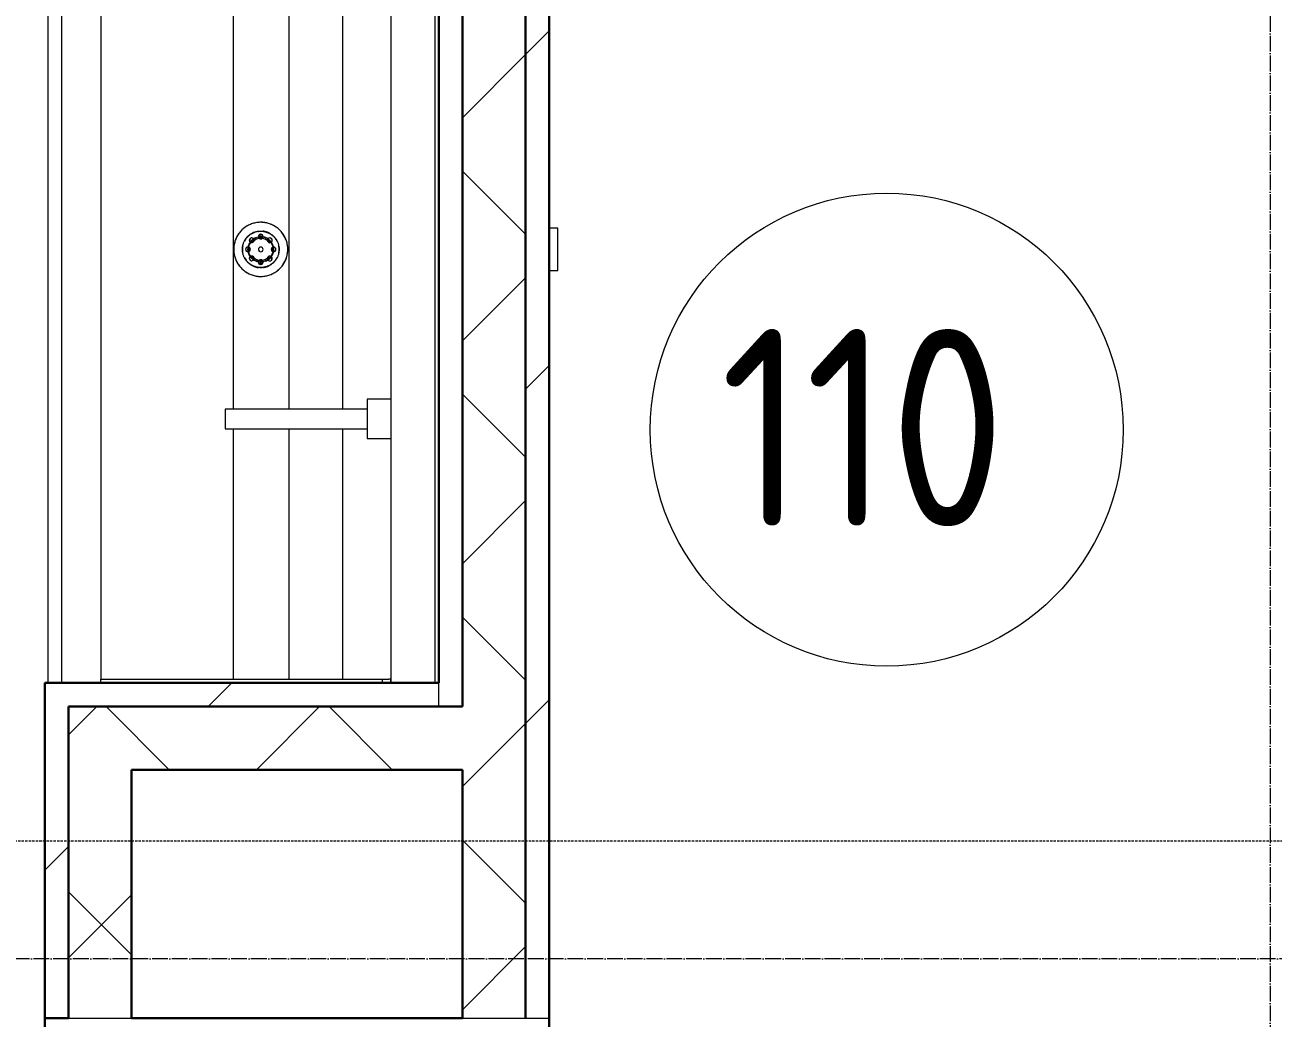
# Model space of a CAD drawing. Header units: millimetres. Extents: x -215207 to 92095, y -30385 to 123050.
# Drawn here: x -191515 to -189931, y -7034 to -5774 of the extents above; entities that cross this region are included whole.
import ezdxf

# ---------------------------------------------------------------- set-up
doc = ezdxf.new("R2010")
doc.units = ezdxf.units.MM
doc.linetypes.add('ADSK_Линия сетки', pattern=[25, 20, -2.5, 0, -2.5])
doc.linetypes.add('ADSK_Сверху', pattern=[4.5, 3, -1.5])
for name, color, linetype, lineweight in [('Линии', 7, 'Continuous', 9), ('Марки помещений', 7, 'Continuous', 20), ('Оси', 7, 'Continuous', 9), ('Сантехника', 7, 'Continuous', 20), ('Стены наружные', 7, 'Continuous', 20), ('Стены штриховка', 7, 'Continuous', 9)]:
    doc.layers.add(name, color=color, linetype=linetype, lineweight=lineweight)
doc.styles.add('GOST Common_3', font='GOST_Common.ttf', dxfattribs={"width": 0.9, "height": 2.5})

# ---------------------------------------------------------------- blocks, each defined once
blk = doc.blocks.new('1 этаж 21082025')
at = {"layer": 'Линии', "linetype": 'ADSK_Сверху'}
blk.add_line((-625, -38250), (10205, -38250), dxfattribs=at)
at = {"layer": 'Марки помещений'}
blk.add_circle((9513.3, -37728.7), 300, dxfattribs=at)
at = {"layer": 'Оси', "linetype": 'ADSK_Линия сетки'}
for p, q in [((10000, -29900), (10000, -60626.1)), ((62867.3, -38400), (-14072.3, -38400))]:
    blk.add_line(p, q, dxfattribs=at)
at = {"layer": 'Сантехника'}
for p, q in [((8449, -36280), (8449, -38050)), ((8466, -36280), (8466, -38050)), ((8940, -36280), (8940, -38050)), ((8516, -36285), (8516, -38045)), ((8884, -36285), (8884, -38045)), ((8683.9, -37177.5), (8683.9, -37702.5)), ((8754.6, -37177.5), (8754.6, -37702.5)), ((8822.6, -37177.4), (8822.6, -37702.6)), ((8702.3, -37470.1), (8701.1, -37470.7)), ((8703.5, -37469.4), (8702.3, -37470.1)), ((8704.7, -37468.8), (8703.5, -37469.4)), ((8706, -37468.3), (8704.7, -37468.8)), ((8707.3, -37467.8), (8706, -37468.3)), ((8708.6, -37467.3), (8707.3, -37467.8)), ((8709.9, -37466.9), (8708.6, -37467.3)), ((8711.2, -37466.6), (8709.9, -37466.9)), ((8712.5, -37466.3), (8711.2, -37466.6)), ((8713.9, -37466.1), (8712.5, -37466.3)), ((8715.3, -37465.9), (8713.9, -37466.1)), ((8716.6, -37465.8), (8715.3, -37465.9)), ((8718, -37465.7), (8716.6, -37465.8)), ((8719.4, -37465.7), (8718, -37465.7)), ((8720.7, -37465.7), (8719.4, -37465.7)), ((8722.1, -37465.8), (8720.7, -37465.7)), ((8723.5, -37466), (8722.1, -37465.8)), ((8724.8, -37466.2), (8723.5, -37466)), ((8726.2, -37466.5), (8724.8, -37466.2)), ((8727.5, -37466.8), (8726.2, -37466.5)), ((8728.8, -37467.1), (8727.5, -37466.8)), ((8730.1, -37467.6), (8728.8, -37467.1)), ((8731.4, -37468), (8730.1, -37467.6)), ((8732.7, -37468.6), (8731.4, -37468)), ((8733.9, -37469.1), (8732.7, -37468.6)), ((8735.2, -37469.7), (8733.9, -37469.1)), ((8736.4, -37470.4), (8735.2, -37469.7)), ((8737.5, -37471.1), (8736.4, -37470.4)), ((8687.7, -37486), (8687.2, -37487.2)), ((8688.3, -37484.7), (8687.7, -37486)), ((8688.9, -37483.5), (8688.3, -37484.7)), ((8689.6, -37482.3), (8688.9, -37483.5)), ((8690.3, -37481.2), (8689.6, -37482.3)), ((8691.1, -37480), (8690.3, -37481.2)), ((8691.9, -37478.9), (8691.1, -37480)), ((8692.8, -37477.9), (8691.9, -37478.9)), ((8693.7, -37476.8), (8692.8, -37477.9)), ((8694.7, -37475.8), (8693.7, -37476.8)), ((8695.6, -37474.9), (8694.7, -37475.8)), ((8696.7, -37474), (8695.6, -37474.9)), ((8697.7, -37473.1), (8696.7, -37474)), ((8698.8, -37472.3), (8697.7, -37473.1)), ((8699.9, -37471.5), (8698.8, -37472.3)), ((8700.1, -37486.4), (8699.5, -37487.2)), ((8699.8, -37486.8), (8700.3, -37486.1)), ((8701.1, -37470.7), (8699.9, -37471.5)), ((8700, -37487), (8700.5, -37486.2)), ((8700.6, -37485.7), (8700.1, -37486.4)), ((8700.3, -37486.1), (8700.9, -37485.3)), ((8700.5, -37486.2), (8701.1, -37485.5)), ((8701.2, -37485), (8700.6, -37485.7)), ((8700.9, -37485.3), (8701.5, -37484.6)), ((8701.1, -37485.5), (8701.7, -37484.8)), ((8701.8, -37484.3), (8701.2, -37485)), ((8701.5, -37484.6), (8702.1, -37483.9)), ((8701.7, -37484.8), (8702.3, -37484.1)), ((8702.5, -37483.6), (8701.8, -37484.3)), ((8702.1, -37483.9), (8702.8, -37483.3)), ((8702.3, -37484.1), (8702.9, -37483.5)), ((8702.8, -37483.3), (8703.4, -37482.6)), ((8702.9, -37483.5), (8703.6, -37482.8)), ((8703.4, -37482.6), (8704.2, -37482)), ((8703.6, -37482.8), (8704.3, -37482.2)), ((8704.2, -37482), (8704.9, -37481.5)), ((8704.3, -37482.2), (8705, -37481.7)), ((8704.9, -37481.5), (8705.6, -37480.9)), ((8705.6, -37480.9), (8706.4, -37480.4)), ((8705.8, -37481.1), (8706.6, -37480.6)), ((8706.4, -37480.4), (8707.2, -37479.9)), ((8706.6, -37480.6), (8707.3, -37480.1)), ((8707.2, -37479.9), (8708, -37479.5)), ((8707.3, -37480.1), (8708.1, -37479.7)), ((8708, -37479.5), (8708.8, -37479)), ((8708.1, -37479.7), (8709, -37479.3)), ((8709.3, -37478.8), (8708.5, -37479.2)), ((8708.8, -37479), (8709.7, -37478.6)), ((8709, -37479.3), (8709.8, -37478.9)), ((8710.2, -37478.4), (8709.3, -37478.8)), ((8709.7, -37478.6), (8710.6, -37478.3)), ((8709.7, -37486.7), (8710.2, -37486.4)), ((8709.8, -37478.9), (8710.7, -37478.5)), ((8711, -37478.1), (8710.2, -37478.4)), ((8710.6, -37478.3), (8711.4, -37478)), ((8710.7, -37478.5), (8711.5, -37478.2)), ((8711.4, -37478), (8712.3, -37477.7)), ((8712.3, -37477.7), (8713.2, -37477.4)), ((8713.2, -37477.4), (8714.1, -37477.2)), ((8714.1, -37477.2), (8715, -37477)), ((8715, -37477), (8716, -37476.9)), ((8715.1, -37477.3), (8716, -37477.2)), ((8715.6, -37484.2), (8716.2, -37484)), ((8716, -37476.9), (8716.9, -37476.8)), ((8716, -37477.2), (8716.9, -37477.1)), ((8716.2, -37484), (8716.9, -37483.9)), ((8716.9, -37476.8), (8717.8, -37476.7)), ((8716.9, -37477.1), (8717.8, -37477)), ((8716.9, -37483.9), (8717.5, -37483.9)), ((8717.5, -37483.9), (8718.2, -37483.8)), ((8717.8, -37476.7), (8718.7, -37476.7)), ((8717.8, -37477), (8718.8, -37477)), ((8718.2, -37483.8), (8718.8, -37483.8)), ((8718.7, -37476.7), (8719.7, -37476.7)), ((8718.8, -37477), (8719.7, -37477)), ((8718.8, -37483.8), (8719.5, -37483.8)), ((8719.5, -37483.8), (8720.1, -37483.8)), ((8719.7, -37476.7), (8720.6, -37476.8)), ((8719.7, -37477), (8720.6, -37477)), ((8720.1, -37483.8), (8720.8, -37483.9)), ((8720.6, -37476.8), (8721.5, -37476.8)), ((8720.6, -37477), (8721.5, -37477.1)), ((8720.8, -37483.9), (8721.4, -37484)), ((8721.4, -37484), (8722, -37484.1)), ((8721.5, -37476.8), (8722.5, -37477)), ((8721.5, -37477.1), (8722.4, -37477.2)), ((8723, -37477), (8722, -37476.9)), ((8722.4, -37477.2), (8723.3, -37477.4)), ((8722.5, -37477), (8723.4, -37477.1)), ((8723.9, -37477.2), (8723, -37477)), ((8723.3, -37477.4), (8724.2, -37477.6)), ((8723.4, -37477.1), (8724.3, -37477.3)), ((8724.8, -37477.4), (8723.9, -37477.2)), ((8724.2, -37477.6), (8725.1, -37477.8)), ((8724.3, -37477.3), (8725.2, -37477.5)), ((8725.7, -37477.7), (8724.8, -37477.4)), ((8725.1, -37477.8), (8726, -37478.1)), ((8725.2, -37477.5), (8726.1, -37477.8)), ((8726.6, -37478), (8725.7, -37477.7)), ((8726, -37478.1), (8726.9, -37478.4)), ((8726.1, -37477.8), (8727, -37478.1)), ((8727.4, -37478.3), (8726.6, -37478)), ((8726.9, -37478.4), (8727.7, -37478.7)), ((8727, -37478.1), (8727.8, -37478.4)), ((8728.3, -37478.6), (8727.4, -37478.3)), ((8727.7, -37478.7), (8728.6, -37479.1)), ((8727.8, -37478.4), (8728.7, -37478.8)), ((8729.2, -37479), (8728.3, -37478.6)), ((8728.6, -37479.1), (8729.4, -37479.5)), ((8728.7, -37478.8), (8729.5, -37479.2)), ((8729.8, -37479.4), (8729.2, -37479)), ((8729.4, -37479.5), (8730.2, -37479.9)), ((8729.5, -37479.2), (8730.4, -37479.7)), ((8730.2, -37479.9), (8731, -37480.3)), ((8730.4, -37479.7), (8731.2, -37480.1)), ((8731, -37480.3), (8731.8, -37480.8)), ((8731.2, -37480.1), (8731.9, -37480.6)), ((8731.8, -37480.8), (8732.6, -37481.4)), ((8731.9, -37480.6), (8732.7, -37481.2)), ((8732.6, -37481.4), (8733.3, -37481.9)), ((8732.7, -37481.2), (8733.5, -37481.7)), ((8733.3, -37481.9), (8734, -37482.5)), ((8733.5, -37481.7), (8734.2, -37482.3)), ((8734, -37482.5), (8734.7, -37483.1)), ((8734.2, -37482.3), (8734.9, -37482.9)), ((8734.7, -37483.1), (8735.4, -37483.8)), ((8734.9, -37482.9), (8735.5, -37483.6)), ((8735.9, -37483.9), (8735.2, -37483.3)), ((8735.4, -37483.8), (8736, -37484.4)), ((8735.5, -37483.6), (8736.2, -37484.3)), ((8736.5, -37484.6), (8735.9, -37483.9)), ((8736, -37484.4), (8736.6, -37485.1)), ((8736.2, -37484.3), (8736.8, -37485)), ((8737.1, -37485.3), (8736.5, -37484.6)), ((8736.6, -37485.1), (8737.2, -37485.8)), ((8736.8, -37485), (8737.4, -37485.7)), ((8737.7, -37486.1), (8737.1, -37485.3)), ((8737.2, -37485.8), (8737.7, -37486.6)), ((8737.4, -37485.7), (8737.9, -37486.4)), ((8738.7, -37471.9), (8737.5, -37471.1)), ((8738.2, -37486.8), (8737.7, -37486.1)), ((8737.9, -37486.4), (8738.5, -37487.2)), ((8739.8, -37472.7), (8738.7, -37471.9)), ((8740.9, -37473.6), (8739.8, -37472.7)), ((8741.9, -37474.5), (8740.9, -37473.6)), ((8742.9, -37475.4), (8741.9, -37474.5)), ((8743.9, -37476.4), (8742.9, -37475.4)), ((8744.8, -37477.4), (8743.9, -37476.4)), ((8745.7, -37478.4), (8744.8, -37477.4)), ((8746.5, -37479.5), (8745.7, -37478.4)), ((8747.3, -37480.6), (8746.5, -37479.5)), ((8748.1, -37481.8), (8747.3, -37480.6)), ((8748.8, -37483), (8748.1, -37481.8)), ((8749.4, -37484.2), (8748.8, -37483)), ((8750, -37485.4), (8749.4, -37484.2)), ((8750.6, -37486.6), (8750, -37485.4)), ((9096, -37473), (9085, -37473)), ((9096, -37500), (9096, -37473)), ((8684.8, -37497.9), (8684.7, -37499.3)), ((8684.7, -37499.3), (8684.7, -37500)), ((8684.7, -37500), (8684.7, -37501.4)), ((8684.7, -37501.4), (8684.8, -37502.7)), ((8684.9, -37496.5), (8684.8, -37497.9)), ((8685, -37495.2), (8684.9, -37496.5)), ((8685.3, -37493.8), (8685, -37495.2)), ((8685.5, -37492.5), (8685.3, -37493.8)), ((8685.9, -37491.1), (8685.5, -37492.5)), ((8686.2, -37489.8), (8685.9, -37491.1)), ((8686.7, -37488.5), (8686.2, -37489.8)), ((8687.2, -37487.2), (8686.7, -37488.5)), ((8695.8, -37497.6), (8695.7, -37498.6)), ((8695.7, -37499.1), (8695.8, -37498.1)), ((8695.7, -37498.6), (8695.7, -37499.5)), ((8695.7, -37500), (8695.7, -37499.1)), ((8695.7, -37499.5), (8695.7, -37500)), ((8695.7, -37500), (8695.7, -37500.9)), ((8695.7, -37500.5), (8695.7, -37500)), ((8695.7, -37501.4), (8695.7, -37500.5)), ((8695.7, -37500.9), (8695.8, -37501.9)), ((8695.8, -37502.4), (8695.7, -37501.4)), ((8695.9, -37496.7), (8695.8, -37497.6)), ((8695.8, -37498.1), (8695.9, -37497.2)), ((8695.8, -37501.9), (8695.9, -37502.8)), ((8696.1, -37495.8), (8695.9, -37496.7)), ((8695.9, -37497.2), (8696, -37496.3)), ((8696, -37496.3), (8696.2, -37495.4)), ((8696, -37498.2), (8696.1, -37497.2)), ((8696, -37499.1), (8696, -37498.2)), ((8696, -37500), (8696, -37499.1)), ((8696, -37500.5), (8696, -37500)), ((8696, -37501.4), (8696, -37500.5)), ((8696.1, -37502.3), (8696, -37501.4)), ((8696.1, -37497.2), (8696.3, -37496.3)), ((8696.2, -37495.4), (8696.4, -37494.5)), ((8696.3, -37496.3), (8696.4, -37495.4)), ((8696.4, -37494.5), (8696.6, -37493.6)), ((8696.4, -37495.4), (8696.6, -37494.5)), ((8696.6, -37493.6), (8696.9, -37492.7)), ((8696.9, -37492.7), (8697.2, -37491.8)), ((8697.2, -37491.8), (8697.5, -37490.9)), ((8697.5, -37490.9), (8697.9, -37490.1)), ((8697.9, -37490.1), (8698.3, -37489.2)), ((8698.3, -37489.2), (8698.8, -37488.4)), ((8699, -37488), (8698.6, -37488.8)), ((8698.6, -37489.4), (8699, -37488.6)), ((8698.8, -37488.4), (8699.3, -37487.6)), ((8699.5, -37487.2), (8699, -37488)), ((8699, -37488.6), (8699.5, -37487.8)), ((8699.3, -37487.6), (8699.8, -37486.8)), ((8699.5, -37487.8), (8700, -37487)), ((8702.8, -37499.4), (8702.9, -37498.7)), ((8702.8, -37500), (8702.8, -37499.4)), ((8702.8, -37500.3), (8702.8, -37500)), ((8702.8, -37501), (8702.8, -37500.3)), ((8702.9, -37501.6), (8702.8, -37501)), ((8702.9, -37498.1), (8703, -37497.4)), ((8702.9, -37498.7), (8702.9, -37498.1)), ((8703, -37502.3), (8702.9, -37501.6)), ((8703, -37497.4), (8703.1, -37496.8)), ((8703.1, -37496.8), (8703.3, -37496.1)), ((8703.3, -37496.1), (8703.4, -37495.5)), ((8703.4, -37495.5), (8703.6, -37494.9)), ((8703.6, -37494.9), (8703.8, -37494.3)), ((8703.8, -37494.3), (8704.1, -37493.7)), ((8704.1, -37493.7), (8704.3, -37493.1)), ((8704.3, -37493.1), (8704.6, -37492.5)), ((8704.6, -37492.5), (8704.9, -37492)), ((8704.9, -37492), (8705.3, -37491.4)), ((8705.3, -37491.4), (8705.6, -37490.9)), ((8705.6, -37490.9), (8706, -37490.3)), ((8706, -37490.3), (8706.4, -37489.8)), ((8706.4, -37489.8), (8706.8, -37489.3)), ((8706.8, -37489.3), (8707.3, -37488.8)), ((8707.3, -37488.8), (8707.7, -37488.4)), ((8707.7, -37488.4), (8708.2, -37487.9)), ((8708.2, -37487.9), (8708.7, -37487.5)), ((8708.7, -37487.5), (8709.2, -37487.1)), ((8709.2, -37487.1), (8709.7, -37486.7)), ((8728, -37486.5), (8728.5, -37486.9)), ((8728.5, -37486.9), (8729, -37487.3)), ((8729, -37487.3), (8729.5, -37487.7)), ((8729.5, -37487.7), (8730, -37488.1)), ((8730, -37488.1), (8730.5, -37488.6)), ((8730.5, -37488.6), (8730.9, -37489.1)), ((8730.9, -37489.1), (8731.4, -37489.5)), ((8731.4, -37489.5), (8731.8, -37490)), ((8731.8, -37490), (8732.2, -37490.6)), ((8732.2, -37490.6), (8732.5, -37491.1)), ((8732.5, -37491.1), (8732.9, -37491.6)), ((8732.9, -37491.6), (8733.2, -37492.2)), ((8733.2, -37492.2), (8733.5, -37492.8)), ((8733.5, -37492.8), (8733.8, -37493.4)), ((8733.8, -37493.4), (8734, -37494)), ((8734, -37494), (8734.3, -37494.6)), ((8734.3, -37494.6), (8734.5, -37495.2)), ((8734.5, -37495.2), (8734.6, -37495.8)), ((8734.6, -37495.8), (8734.8, -37496.4)), ((8734.8, -37496.4), (8734.9, -37497.1)), ((8734.9, -37497.1), (8735, -37497.7)), ((8735, -37497.7), (8735.1, -37498.4)), ((8735.1, -37501.9), (8735, -37502.6)), ((8735.1, -37498.4), (8735.2, -37499)), ((8735.2, -37500.6), (8735.1, -37501.3)), ((8735.1, -37501.3), (8735.1, -37501.9)), ((8735.2, -37499), (8735.2, -37499.7)), ((8735.2, -37499.7), (8735.2, -37500)), ((8735.2, -37500), (8735.2, -37500.6)), ((8737.7, -37486.6), (8738.3, -37487.3)), ((8738.7, -37487.6), (8738.2, -37486.8)), ((8738.3, -37487.3), (8738.7, -37488.1)), ((8738.5, -37487.2), (8739, -37488)), ((8739.2, -37488.4), (8738.7, -37487.6)), ((8738.7, -37488.1), (8739.2, -37488.9)), ((8739, -37488), (8739.4, -37488.8)), ((8739.4, -37488.8), (8739.9, -37489.6)), ((8739.9, -37489.6), (8740.3, -37490.5)), ((8740.3, -37490.5), (8740.6, -37491.3)), ((8740.6, -37491.3), (8741, -37492.2)), ((8741, -37492.2), (8741.2, -37493.1)), ((8741.2, -37493.1), (8741.5, -37494)), ((8741.5, -37494), (8741.7, -37494.9)), ((8741.5, -37494.9), (8741.7, -37495.8)), ((8741.7, -37494.9), (8741.9, -37495.8)), ((8741.7, -37495.8), (8741.8, -37496.7)), ((8741.8, -37496.7), (8741.9, -37497.7)), ((8741.9, -37495.8), (8742.1, -37496.7)), ((8741.9, -37497.7), (8742, -37498.6)), ((8742, -37501.8), (8741.9, -37502.8)), ((8742.1, -37497.2), (8742, -37496.3)), ((8742, -37498.6), (8742, -37499.5)), ((8742, -37499.5), (8742, -37500)), ((8742, -37500), (8742, -37500.9)), ((8742, -37500.9), (8742, -37501.8)), ((8742.1, -37496.7), (8742.2, -37497.6)), ((8742.2, -37498.1), (8742.1, -37497.2)), ((8742.2, -37501.9), (8742.1, -37502.8)), ((8742.2, -37497.6), (8742.3, -37498.6)), ((8742.3, -37499.1), (8742.2, -37498.1)), ((8742.3, -37500.9), (8742.2, -37501.9)), ((8742.2, -37502.4), (8742.3, -37501.4)), ((8742.3, -37498.6), (8742.3, -37499.5)), ((8742.3, -37500), (8742.3, -37499.1)), ((8742.3, -37499.5), (8742.3, -37500)), ((8742.3, -37500.5), (8742.3, -37500)), ((8742.3, -37500), (8742.3, -37500.9)), ((8742.3, -37501.4), (8742.3, -37500.5)), ((8751.1, -37487.9), (8750.6, -37486.6)), ((8751.6, -37489.2), (8751.1, -37487.9)), ((8752, -37490.5), (8751.6, -37489.2)), ((8752.3, -37491.8), (8752, -37490.5)), ((8752.6, -37493.2), (8752.3, -37491.8)), ((8752.9, -37494.5), (8752.6, -37493.2)), ((8753.1, -37495.9), (8752.9, -37494.5)), ((8753.2, -37497.3), (8753.1, -37495.9)), ((8753.1, -37503.5), (8753.2, -37502.1)), ((8753.3, -37498.6), (8753.2, -37497.3)), ((8753.2, -37502.1), (8753.3, -37500.7)), ((8753.3, -37500), (8753.3, -37498.6)), ((8753.3, -37500.7), (8753.3, -37500)), ((9096, -37527), (9096, -37500)), ((8684.8, -37502.7), (8684.9, -37504.1)), ((8684.9, -37504.1), (8685.1, -37505.5)), ((8685.1, -37505.5), (8685.4, -37506.8)), ((8685.4, -37506.8), (8685.7, -37508.2)), ((8685.7, -37508.2), (8686, -37509.5)), ((8686, -37509.5), (8686.4, -37510.8)), ((8686.4, -37510.8), (8686.9, -37512.1)), ((8686.9, -37512.1), (8687.4, -37513.4)), ((8687.4, -37513.4), (8688, -37514.6)), ((8688, -37514.6), (8688.6, -37515.8)), ((8688.6, -37515.8), (8689.2, -37517)), ((8689.2, -37517), (8689.9, -37518.2)), ((8695.9, -37503.3), (8695.8, -37502.4)), ((8695.9, -37502.8), (8696, -37503.7)), ((8696.1, -37504.2), (8695.9, -37503.3)), ((8696.2, -37503.3), (8696.1, -37502.3)), ((8696.3, -37505.1), (8696.1, -37504.2)), ((8696.3, -37504.2), (8696.2, -37503.3)), ((8696.5, -37505.1), (8696.3, -37504.2)), ((8696.5, -37506), (8696.3, -37505.1)), ((8696.6, -37505.2), (8696.5, -37505.1)), ((8696.8, -37506.9), (8696.5, -37506)), ((8697, -37507.8), (8696.8, -37506.9)), ((8697.4, -37508.7), (8697, -37507.8)), ((8697.7, -37509.5), (8697.4, -37508.7)), ((8698.1, -37510.4), (8697.7, -37509.5)), ((8698.6, -37511.2), (8698.1, -37510.4)), ((8699, -37512), (8698.6, -37511.2)), ((8699.3, -37511.9), (8698.8, -37511.1)), ((8698.8, -37511.6), (8699.3, -37512.4)), ((8699.5, -37512.8), (8699, -37512)), ((8699.7, -37512.7), (8699.3, -37511.9)), ((8699.3, -37512.4), (8699.8, -37513.2)), ((8700.1, -37513.6), (8699.5, -37512.8)), ((8700.3, -37513.4), (8699.7, -37512.7)), ((8699.8, -37513.2), (8700.3, -37513.9)), ((8700.6, -37514.3), (8700.1, -37513.6)), ((8700.8, -37514.2), (8700.3, -37513.4)), ((8700.3, -37513.9), (8700.9, -37514.7)), ((8701.2, -37515), (8700.6, -37514.3)), ((8701.4, -37514.9), (8700.8, -37514.2)), ((8700.9, -37514.7), (8701.5, -37515.4)), ((8701.8, -37515.7), (8701.2, -37515)), ((8702, -37515.6), (8701.4, -37514.9)), ((8701.5, -37515.4), (8702.1, -37516.1)), ((8702.5, -37516.4), (8701.8, -37515.7)), ((8702.6, -37516.2), (8702, -37515.6)), ((8702.1, -37516.1), (8702.8, -37516.7)), ((8703.1, -37517.1), (8702.5, -37516.4)), ((8703.3, -37516.9), (8702.6, -37516.2)), ((8703.1, -37502.9), (8703, -37502.3)), ((8703.2, -37503.6), (8703.1, -37502.9)), ((8703.8, -37517.7), (8703.1, -37517.1)), ((8703.4, -37504.2), (8703.2, -37503.6)), ((8704, -37517.5), (8703.3, -37516.9)), ((8703.5, -37504.8), (8703.4, -37504.2)), ((8703.7, -37505.4), (8703.5, -37504.8)), ((8704, -37506), (8703.7, -37505.4)), ((8704.5, -37518.3), (8703.8, -37517.7)), ((8704.2, -37506.6), (8704, -37506)), ((8704.7, -37518.1), (8704, -37517.5)), ((8704.5, -37507.2), (8704.2, -37506.6)), ((8704.8, -37507.8), (8704.5, -37507.2)), ((8705.4, -37518.6), (8704.7, -37518.1)), ((8705.1, -37508.4), (8704.8, -37507.8)), ((8705.5, -37508.9), (8705.1, -37508.4)), ((8705.8, -37509.4), (8705.5, -37508.9)), ((8706.2, -37510), (8705.8, -37509.4)), ((8706.6, -37510.5), (8706.2, -37510)), ((8707.1, -37510.9), (8706.6, -37510.5)), ((8707.5, -37511.4), (8707.1, -37510.9)), ((8708, -37511.9), (8707.5, -37511.4)), ((8708.5, -37512.3), (8708, -37511.9)), ((8709, -37512.7), (8708.5, -37512.3)), ((8709.5, -37513.1), (8709, -37512.7)), ((8710, -37513.5), (8709.5, -37513.1)), ((8716.6, -37516), (8716, -37515.9)), ((8717.2, -37516.1), (8716.6, -37516)), ((8717.9, -37516.2), (8717.2, -37516.1)), ((8718.5, -37516.2), (8717.9, -37516.2)), ((8719.2, -37516.2), (8718.5, -37516.2)), ((8719.8, -37516.2), (8719.2, -37516.2)), ((8720.5, -37516.1), (8719.8, -37516.2)), ((8721.1, -37516.1), (8720.5, -37516.1)), ((8721.8, -37516), (8721.1, -37516.1)), ((8722.4, -37515.8), (8721.8, -37516)), ((8728.3, -37513.3), (8727.8, -37513.6)), ((8728.8, -37512.9), (8728.3, -37513.3)), ((8729.3, -37512.5), (8728.8, -37512.9)), ((8729.8, -37512.1), (8729.3, -37512.5)), ((8730.3, -37511.6), (8729.8, -37512.1)), ((8730.7, -37511.2), (8730.3, -37511.6)), ((8731.2, -37510.7), (8730.7, -37511.2)), ((8731.6, -37510.2), (8731.2, -37510.7)), ((8732, -37509.7), (8731.6, -37510.2)), ((8732.4, -37509.1), (8732, -37509.7)), ((8732.7, -37508.6), (8732.4, -37509.1)), ((8733.1, -37508), (8732.7, -37508.6)), ((8733.7, -37517.8), (8733, -37518.3)), ((8733.4, -37507.5), (8733.1, -37508)), ((8733.8, -37518), (8733.1, -37518.5)), ((8733.7, -37506.9), (8733.4, -37507.5)), ((8733.9, -37506.3), (8733.7, -37506.9)), ((8734.4, -37517.2), (8733.7, -37517.8)), ((8734.6, -37517.4), (8733.8, -37518)), ((8734.2, -37505.7), (8733.9, -37506.3)), ((8734.4, -37505.1), (8734.2, -37505.7)), ((8734.6, -37504.5), (8734.4, -37505.1)), ((8735.1, -37516.5), (8734.4, -37517.2)), ((8734.7, -37503.9), (8734.6, -37504.5)), ((8735.2, -37516.7), (8734.6, -37517.4)), ((8734.9, -37503.2), (8734.7, -37503.9)), ((8735, -37502.6), (8734.9, -37503.2)), ((8735.7, -37515.9), (8735.1, -37516.5)), ((8735.9, -37516.1), (8735.2, -37516.7)), ((8735.5, -37516.4), (8736.2, -37515.7)), ((8736.3, -37515.2), (8735.7, -37515.9)), ((8736.5, -37515.4), (8735.9, -37516.1)), ((8736.2, -37515.7), (8736.8, -37515)), ((8736.9, -37514.5), (8736.3, -37515.2)), ((8737.1, -37514.7), (8736.5, -37515.4)), ((8736.8, -37515), (8737.4, -37514.3)), ((8737.5, -37513.8), (8736.9, -37514.5)), ((8737.7, -37513.9), (8737.1, -37514.7)), ((8737.4, -37514.3), (8737.9, -37513.6)), ((8738, -37513), (8737.5, -37513.8)), ((8738.2, -37513.2), (8737.7, -37513.9)), ((8737.9, -37513.6), (8738.5, -37512.8)), ((8738.5, -37512.2), (8738, -37513)), ((8738.7, -37512.4), (8738.2, -37513.2)), ((8739, -37511.4), (8738.5, -37512.2)), ((8738.5, -37512.8), (8739, -37512)), ((8739.2, -37511.6), (8738.7, -37512.4)), ((8739.4, -37510.6), (8739, -37511.4)), ((8739, -37512), (8739.4, -37511.2)), ((8739.7, -37510.8), (8739.2, -37511.6)), ((8740.1, -37509.9), (8739.7, -37510.8)), ((8740.5, -37509.1), (8740.1, -37509.9)), ((8740.8, -37508.2), (8740.5, -37509.1)), ((8741.1, -37507.3), (8740.8, -37508.2)), ((8741.4, -37506.4), (8741.1, -37507.3)), ((8741.6, -37504.6), (8741.4, -37505.2)), ((8741.6, -37505.5), (8741.4, -37506.4)), ((8741.7, -37503.7), (8741.6, -37504.6)), ((8741.8, -37504.6), (8741.6, -37505.5)), ((8741.9, -37502.8), (8741.7, -37503.7)), ((8742, -37503.7), (8741.8, -37504.6)), ((8741.9, -37504.2), (8742.1, -37503.3)), ((8742.1, -37502.8), (8742, -37503.7)), ((8742.1, -37503.3), (8742.2, -37502.4)), ((8747.7, -37518.8), (8748.4, -37517.7)), ((8748.4, -37517.7), (8749.1, -37516.5)), ((8749.1, -37516.5), (8749.7, -37515.3)), ((8749.7, -37515.3), (8750.3, -37514)), ((8750.3, -37514), (8750.8, -37512.8)), ((8750.8, -37512.8), (8751.3, -37511.5)), ((8751.3, -37511.5), (8751.8, -37510.2)), ((8751.8, -37510.2), (8752.1, -37508.9)), ((8752.1, -37508.9), (8752.5, -37507.5)), ((8752.5, -37507.5), (8752.7, -37506.2)), ((8752.7, -37506.2), (8753, -37504.8)), ((8753, -37504.8), (8753.1, -37503.5)), ((8689.9, -37518.2), (8690.7, -37519.4)), ((8690.7, -37519.4), (8691.5, -37520.5)), ((8691.5, -37520.5), (8692.3, -37521.6)), ((8692.3, -37521.6), (8693.2, -37522.6)), ((8693.2, -37522.6), (8694.1, -37523.6)), ((8694.1, -37523.6), (8695.1, -37524.6)), ((8695.1, -37524.6), (8696.1, -37525.5)), ((8696.1, -37525.5), (8697.1, -37526.4)), ((8697.1, -37526.4), (8698.2, -37527.3)), ((8698.2, -37527.3), (8699.3, -37528.1)), ((8699.3, -37528.1), (8700.5, -37528.9)), ((8700.5, -37528.9), (8701.6, -37529.6)), ((8701.6, -37529.6), (8702.8, -37530.3)), ((8702.8, -37530.3), (8704.1, -37530.9)), ((8704.1, -37530.9), (8705.3, -37531.4)), ((8705.3, -37518.8), (8704.5, -37518.3)), ((8706.1, -37519.4), (8705.3, -37518.8)), ((8705.3, -37531.4), (8706.6, -37532)), ((8706.2, -37519.2), (8705.4, -37518.6)), ((8706.8, -37519.9), (8706.1, -37519.4)), ((8707, -37519.7), (8706.2, -37519.2)), ((8706.6, -37532), (8707.9, -37532.4)), ((8707.6, -37520.3), (8706.8, -37519.9)), ((8707.8, -37520.1), (8707, -37519.7)), ((8708.5, -37520.8), (8707.6, -37520.3)), ((8708.6, -37520.5), (8707.8, -37520.1)), ((8707.9, -37532.4), (8709.2, -37532.9)), ((8708, -37520.5), (8708.8, -37521)), ((8709.3, -37521.2), (8708.5, -37520.8)), ((8709.4, -37520.9), (8708.6, -37520.5)), ((8708.8, -37521), (8709.7, -37521.4)), ((8709.2, -37532.9), (8710.5, -37533.2)), ((8710.2, -37521.6), (8709.3, -37521.2)), ((8710.3, -37521.3), (8709.4, -37520.9)), ((8709.7, -37521.4), (8710.6, -37521.7)), ((8711, -37521.9), (8710.2, -37521.6)), ((8711.1, -37521.6), (8710.3, -37521.3)), ((8710.5, -37533.2), (8711.8, -37533.5)), ((8710.6, -37521.7), (8711.4, -37522)), ((8711.9, -37522.2), (8711, -37521.9)), ((8712, -37521.9), (8711.1, -37521.6)), ((8711.4, -37522), (8712.3, -37522.3)), ((8711.8, -37533.5), (8713.2, -37533.8)), ((8712.8, -37522.5), (8711.9, -37522.2)), ((8712.9, -37522.2), (8712, -37521.9)), ((8712.3, -37522.3), (8713.2, -37522.6)), ((8713.7, -37522.7), (8712.8, -37522.5)), ((8713.8, -37522.4), (8712.9, -37522.2)), ((8713.2, -37522.6), (8714.1, -37522.8)), ((8713.2, -37533.8), (8714.5, -37534)), ((8714.6, -37522.9), (8713.7, -37522.7)), ((8714.7, -37522.6), (8713.8, -37522.4)), ((8714.1, -37522.8), (8715, -37523)), ((8715.5, -37523), (8714.6, -37522.9)), ((8715.6, -37522.8), (8714.7, -37522.6)), ((8715, -37523), (8716, -37523.1)), ((8716.5, -37523.2), (8715.5, -37523)), ((8716.5, -37522.9), (8715.6, -37522.8)), ((8717.4, -37523), (8716.5, -37522.9)), ((8717.4, -37523.2), (8716.5, -37523.2)), ((8718.3, -37523), (8717.4, -37523)), ((8718.3, -37523.3), (8717.4, -37523.2)), ((8719.2, -37523), (8718.3, -37523)), ((8719.3, -37523.3), (8718.3, -37523.3)), ((8720.2, -37523), (8719.2, -37523)), ((8720.2, -37523.3), (8719.3, -37523.3)), ((8721.1, -37522.9), (8720.2, -37523)), ((8721.1, -37523.2), (8720.2, -37523.3)), ((8722, -37522.8), (8721.1, -37522.9)), ((8722, -37523.1), (8721.1, -37523.2)), ((8722.9, -37522.7), (8722, -37522.8)), ((8723, -37523), (8722, -37523.1)), ((8722.5, -37523), (8723.4, -37522.9)), ((8722.7, -37534.1), (8724.1, -37533.9)), ((8723.8, -37522.5), (8722.9, -37522.7)), ((8723.9, -37522.8), (8723, -37523)), ((8723.4, -37522.9), (8724.3, -37522.7)), ((8724.7, -37522.3), (8723.8, -37522.5)), ((8724.8, -37522.6), (8723.9, -37522.8)), ((8724.1, -37533.9), (8725.5, -37533.7)), ((8724.3, -37522.7), (8725.2, -37522.5)), ((8725.6, -37522.1), (8724.7, -37522.3)), ((8725.7, -37522.3), (8724.8, -37522.6)), ((8725.2, -37522.5), (8726.1, -37522.2)), ((8725.5, -37533.7), (8726.8, -37533.4)), ((8726.5, -37521.8), (8725.6, -37522.1)), ((8726.6, -37522), (8725.7, -37522.3)), ((8726.1, -37522.2), (8727, -37521.9)), ((8727.3, -37521.5), (8726.5, -37521.8)), ((8727.4, -37521.7), (8726.6, -37522)), ((8726.8, -37533.4), (8728.1, -37533.1)), ((8727, -37521.9), (8727.8, -37521.6)), ((8728.2, -37521.1), (8727.3, -37521.5)), ((8728.3, -37521.4), (8727.4, -37521.7)), ((8727.8, -37521.6), (8728.7, -37521.2)), ((8728.1, -37533.1), (8729.4, -37532.7)), ((8729, -37520.7), (8728.2, -37521.1)), ((8729.2, -37521), (8728.3, -37521.4)), ((8728.7, -37521.2), (8729.5, -37520.8)), ((8729.9, -37520.3), (8729, -37520.7)), ((8730, -37520.5), (8729.2, -37521)), ((8729.4, -37532.7), (8730.7, -37532.2)), ((8729.5, -37520.8), (8729.8, -37520.6)), ((8730.7, -37519.9), (8729.9, -37520.3)), ((8730.8, -37520.1), (8730, -37520.5)), ((8731.4, -37519.4), (8730.7, -37519.9)), ((8730.7, -37532.2), (8732, -37531.7)), ((8731.6, -37519.6), (8730.8, -37520.1)), ((8732.2, -37518.9), (8731.4, -37519.4)), ((8732.4, -37519.1), (8731.6, -37519.6)), ((8732, -37531.7), (8733.3, -37531.2)), ((8733.1, -37518.5), (8732.4, -37519.1)), ((8733.3, -37531.2), (8734.5, -37530.6)), ((8734.5, -37530.6), (8735.7, -37529.9)), ((8735.7, -37529.9), (8736.9, -37529.3)), ((8736.9, -37529.3), (8738.1, -37528.5)), ((8738.1, -37528.5), (8739.2, -37527.7)), ((8739.2, -37527.7), (8740.3, -37526.9)), ((8740.3, -37526.9), (8741.3, -37526)), ((8741.3, -37526), (8742.4, -37525.1)), ((8742.4, -37525.1), (8743.3, -37524.2)), ((8743.3, -37524.2), (8744.3, -37523.2)), ((8744.3, -37523.2), (8745.2, -37522.1)), ((8745.2, -37522.1), (8746.1, -37521.1)), ((8746.1, -37521.1), (8746.9, -37520)), ((8746.9, -37520), (8747.7, -37518.8)), ((9085, -37527), (9096, -37527)), ((8714.5, -37534), (8715.9, -37534.2)), ((8715.9, -37534.2), (8717.3, -37534.3)), ((8717.3, -37534.3), (8718.6, -37534.3)), ((8718.6, -37534.3), (8720, -37534.3)), ((8720, -37534.3), (8721.4, -37534.2)), ((8721.4, -37534.2), (8722.7, -37534.1)), ((8884, -37690), (8854, -37690)), ((8854, -37690), (8854, -37740)), ((8854, -37702.5), (8674, -37702.5)), ((8674, -37702.5), (8674, -37727.5)), ((8674, -37727.5), (8854, -37727.5)), ((8683.9, -37727.5), (8683.9, -38045)), ((8754.6, -37727.5), (8754.6, -38045)), ((8822.6, -37727.4), (8822.6, -38045)), ((8854, -37740), (8884, -37740)), ((8516, -38050), (8516, -38045)), ((8516, -38045), (8873.1, -38045)), ((8873.1, -38045), (8881.6, -38045)), ((8873.1, -38045), (8873.1, -38050)), ((8884, -38045), (8881.6, -38045)), ((8884, -38045), (8884, -38050)), ((8884, -38050), (8884, -38045))]:
    blk.add_line(p, q, dxfattribs=at)
for centre, radius, start, end in [((8719, -37500), 34.3, 112.2071, 130.7179), ((8719, -37500), 34.3, 81.2405, 93.5032), ((8719, -37500), 34.3, 75.5624, 79.0767), ((8719, -37500), 34.3, 56.5875, 71.058), ((8719, -37500), 34.3, 145.0376, 161.2102), ((8719, -37500), 34.3, 133.5244, 136.5478), ((8719, -37500), 15.9, 0, 180), ((8707.5, -37488.5), 3, 45, 225), ((8707.5, -37488.5), 3, 135, 195), ((8707.5, -37488.5), 3, 225, 45), ((8707.5, -37488.5), 3, 90, 109.474), ((8719, -37500), 16.2, 120, 135.8175), ((8719, -37500), 13.9, 45, 135), ((8719, -37500), 13.9, 45, 135), ((8707.5, -37488.5), 3, 330, 45), ((8719, -37500), 16.2, 110.5449, 117.8321), ((8719, -37500), 14.1, 102.5449, 112.5), ((8719, -37500), 16.2, 62.1679, 101.028), ((8719, -37483.8), 3, 97.3642, 180), ((8719, -37483.8), 3, 0, 180), ((8719, -37483.8), 3, 180, 255), ((8719, -37483.8), 3, 180, 0), ((8719, -37500), 14.1, 91.2949, 101.25), ((8719, -37500), 18.1, 83.5568, 96.4432), ((8719, -37500), 14.1, 80.5238, 95.3542), ((8719, -37483.8), 3, 0, 90), ((8719, -37500), 14.1, 80.0449, 90), ((8719, -37483.8), 3, 285, 0), ((8719, -37500), 14.1, 68.7949, 78.75), ((8719, -37500), 16.2, 47.8015, 60), ((8730.5, -37488.5), 3, 135, 210), ((8730.5, -37488.5), 3, 135, 315), ((8730.5, -37488.5), 3, 315, 135), ((8730.5, -37488.5), 3, 70.526, 90), ((8730.5, -37488.5), 3, 345, 45), ((8719, -37500), 34.3, 20.4173, 38.2302), ((8719, -37500), 34.3, 170.2639, 180), ((8719, -37500), 34.3, 180, 184.4583), ((8719, -37500), 34.3, 164.3157, 167.198), ((8719, -37500), 23, 144, 154.1058), ((8702.8, -37500), 3, 90, 180), ((8702.8, -37500), 3, 150, 180), ((8702.8, -37500), 3, 180, 210), ((8702.8, -37500), 3, 180, 270), ((8702.8, -37500), 3, 90, 105), ((8719, -37500), 16.2, 158.4339, 180), ((8702.8, -37500), 3, 30, 90), ((8702.8, -37500), 3, 0, 90), ((8702.8, -37500), 3, 270, 0), ((8702.8, -37500), 3, 270, 330), ((8719, -37500), 15.9, 180, 0), ((8719, -37500), 18.1, 136.1528, 141.4432), ((8707.5, -37488.5), 3, 210, 225), ((8719, -37500), 14.1, 173.2684, 180), ((8719, -37500), 14.1, 180, 186.7316), ((8707.5, -37488.5), 3, 225, 285), ((8719, -37500), 14.1, 136.2949, 141.7649), ((8719, -37500), 14.1, 124.7852, 137.7972), ((8719, -37500), 14.1, 125.0449, 135), ((8719, -37500), 14.1, 113.7949, 123.75), ((8719, -37500), 3, 0, 180), ((8719, -37500), 3, 180, 0), ((8719, -37500), 14.1, 57.5449, 67.5), ((8719, -37500), 14.1, 46.2949, 56.25), ((8719, -37500), 14.1, 41.7766, 52.7822), ((8719, -37500), 14.1, 38.2351, 45), ((8730.5, -37488.5), 3, 257.8944, 315), ((8719, -37500), 16.2, 39.3943, 45), ((8735.2, -37500), 3, 90, 180), ((8735.2, -37500), 3, 180, 270), ((8730.5, -37488.5), 3, 315, 330), ((8735.2, -37500), 3, 90, 150), ((8735.2, -37500), 3, 210, 270), ((8719, -37500), 14.1, 0, 6.7316), ((8719, -37500), 14.1, 353.2684, 0), ((8719, -37500), 16.2, 341.0114, 0), ((8735.2, -37500), 3, 75, 90), ((8735.2, -37500), 3, 0, 90), ((8735.2, -37500), 3, 270, 0), ((8719, -37500), 23, 25.3123, 36), ((8735.2, -37500), 3, 0, 30), ((8735.2, -37500), 3, 330, 0), ((8719, -37500), 34.3, 6.8389, 10.0463), ((8719, -37500), 34.3, 350.8482, 0), ((8719, -37500), 34.3, 0, 4.4583), ((8719, -37500), 34.3, 186.4389, 189.1518), ((8719, -37500), 34.3, 200.4173, 218.2302), ((8719, -37500), 23, 205.3123, 216), ((8702.8, -37500), 3, 255, 270), ((8707.5, -37511.5), 3, 135, 315), ((8707.5, -37511.5), 3, 165, 225), ((8707.5, -37511.5), 3, 135, 150), ((8707.5, -37511.5), 3, 75, 135), ((8707.5, -37511.5), 3, 315, 135), ((8707.5, -37511.5), 3, 240, 270), ((8719, -37500), 16.2, 224.1825, 281.028), ((8719, -37500), 14.1, 218.2351, 225), ((8719, -37500), 14.1, 222.2028, 235.2148), ((8719, -37500), 13.9, 225, 315), ((8719, -37500), 13.9, 225, 315), ((8719, -37500), 14.1, 226.2949, 236.25), ((8707.5, -37511.5), 3, 315, 30), ((8719, -37500), 14.1, 237.5449, 247.5), ((8719, -37500), 14.1, 248.7949, 258.75), ((8719, -37516.2), 3, 0, 180), ((8719, -37516.2), 3, 105, 180), ((8719, -37516.2), 3, 180, 262.6358), ((8719, -37516.2), 3, 180, 0), ((8719, -37500), 14.1, 260.0449, 270), ((8719, -37500), 18.1, 263.5568, 276.4432), ((8719, -37500), 14.1, 268.4626, 280.001), ((8719, -37516.2), 3, 270, 0), ((8719, -37500), 14.1, 271.2949, 281.25), ((8719, -37516.2), 3, 0, 75), ((8719, -37500), 14.1, 282.5449, 292.5), ((8719, -37500), 14.1, 293.7949, 303.75), ((8719, -37500), 16.2, 290.5449, 312.1985), ((8719, -37500), 14.1, 305.0449, 315), ((8730.5, -37511.5), 3, 45, 225), ((8719, -37500), 14.1, 307.2178, 318.2234), ((8730.5, -37511.5), 3, 150, 225), ((8730.5, -37511.5), 3, 225, 45), ((8719, -37500), 14.1, 316.2949, 321.7649), ((8730.5, -37511.5), 3, 45, 102.1056), ((8719, -37500), 16.2, 315, 335.2568), ((8730.5, -37511.5), 3, 270, 300), ((8719, -37500), 18.1, 316.4294, 321.4432), ((8730.5, -37511.5), 3, 30, 45), ((8730.5, -37511.5), 3, 315, 15), ((8735.2, -37500), 3, 270, 285), ((8719, -37500), 23, 324, 334.1058), ((8719, -37500), 34.3, 325.0376, 341.2102), ((8719, -37500), 34.3, 344.3157, 347.198), ((8719, -37500), 34.3, 236.5875, 252.8932), ((8719, -37500), 34.3, 255.5624, 259.0767), ((8719, -37500), 34.3, 261.2405, 274.5295), ((8719, -37500), 34.3, 292.2071, 310.7179), ((8719, -37500), 34.3, 313.5244, 316.5478)]:
    blk.add_arc(centre, radius, start, end, dxfattribs=at)
at = {"layer": 'Стены наружные', "lineweight": 30}
for p, q in [((8975, -36250), (8975, -38080)), ((8945, -36280), (8945, -38050)), ((9055, -38475), (9055, -36580)), ((9085, -38545), (9085, -36610)), ((8945, -38050), (8445, -38050)), ((8445, -38050), (8445, -38545)), ((8975, -38080), (8475, -38080)), ((8475, -38080), (8475, -38475)), ((8555, -38160), (8975, -38160)), ((8555, -38475), (8555, -38160)), ((8975, -38160), (8975, -38475)), ((8475, -38475), (8445, -38475)), ((8975, -38475), (8555, -38475))]:
    blk.add_line(p, q, dxfattribs=at)
at = {"layer": 'Стены наружные', "linetype": 'Continuous', "lineweight": 9}
for p, q in [((9055, -37253), (9085, -37223)), ((8975, -37333), (9055, -37253)), ((9055, -37480.7), (8975, -37400.7)), ((8975, -37615.9), (9055, -37535.9)), ((9055, -37677.3), (9085, -37647.3)), ((9055, -37763.6), (8975, -37683.6)), ((8975, -37898.7), (9055, -37818.7)), ((9055, -38046.4), (8975, -37966.4)), ((8652.3, -38080), (8682.3, -38050)), ((9055, -38101.5), (9085, -38071.5)), ((8475, -38115.9), (8510.9, -38080)), ((8602.9, -38160), (8522.9, -38080)), ((8713.7, -38160), (8793.7, -38080)), ((8885.8, -38160), (8805.8, -38080)), ((8975, -38181.5), (9055, -38101.5)), ((8445, -38287.3), (8475, -38257.3)), ((9055, -38329.2), (8975, -38249.2)), ((8555, -38394.9), (8475, -38314.9)), ((8475, -38398.7), (8555, -38318.7)), ((8975, -38464.4), (9055, -38384.4))]:
    blk.add_line(p, q, dxfattribs=at)
at = {"layer": 'Стены штриховка'}
for p, q in [((8945, -38080), (8945, -38050)), ((8475, -38475), (8555, -38475)), ((8975, -38475), (9085, -38475))]:
    blk.add_line(p, q, dxfattribs=at)
at = {"layer": 'Марки помещений', "style": 'GOST Common_3', "width": 0.9}
blk.add_text('110', height=250, dxfattribs=at).set_placement((9302.2, -37851))

msp = doc.modelspace()

# ---------------------------------------------------------------- block references
msp.add_blockref('1 этаж 21082025', (-199934.8, 31441.4))

doc.saveas('drawing.dxf')
